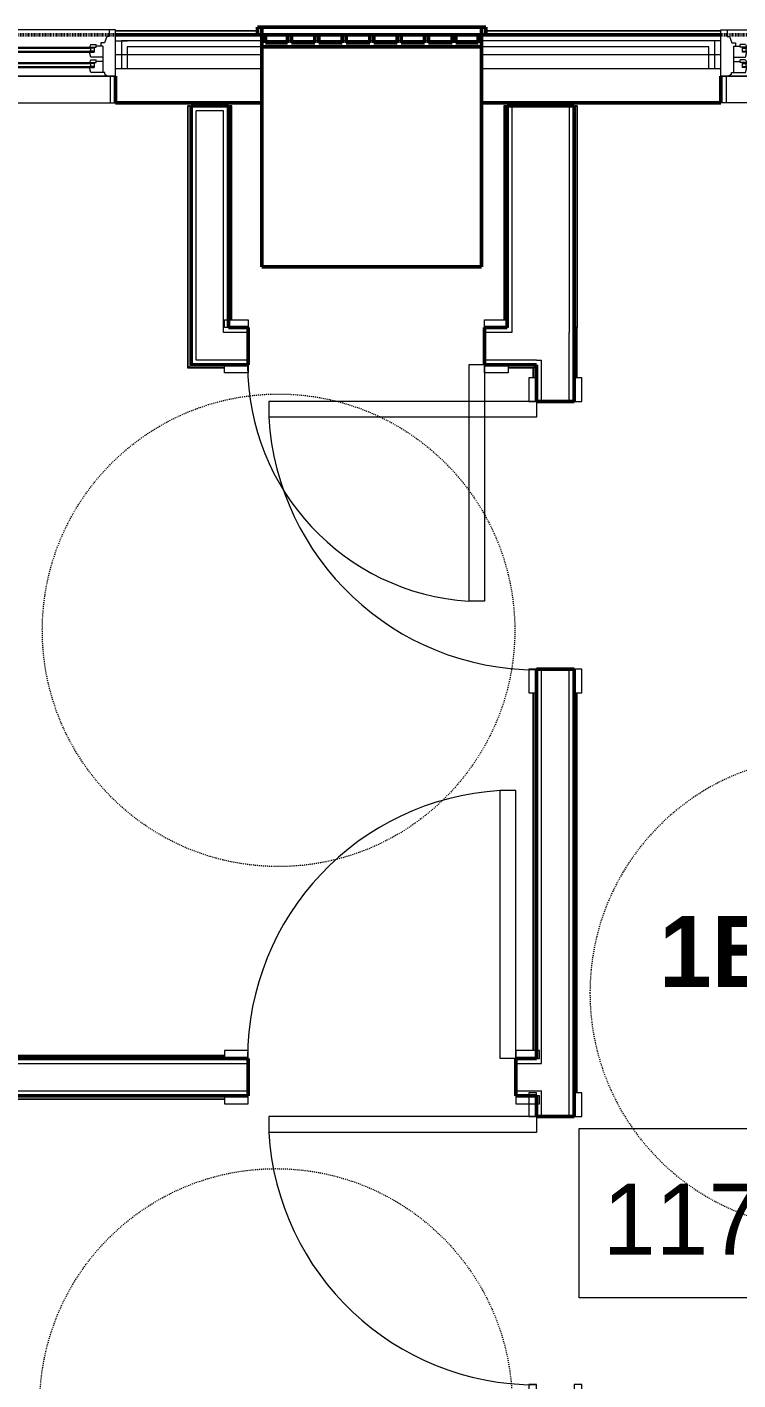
# Model space of a CAD drawing. Header units: inches. Extents: x -4235 to -464, y 9706 to 12425.
# Drawn here: x -3378.6 to -3288.4, y 11918.9 to 12090.7 of the extents above; entities that cross this region are included whole.
import ezdxf

# ---------------------------------------------------------------- set-up
doc = ezdxf.new("R2010")
doc.units = ezdxf.units.IN
doc.header["$MEASUREMENT"] = 0
doc.linetypes.add('Dash', pattern=[0.25, 0.125, -0.125])
doc.linetypes.add('Dash 1_16_', pattern=[0.125, 0.0625, -0.0625])
for name, color, linetype, lineweight in [('0-1', 7, 'Continuous', 5), ('0-2', 254, 'Continuous', 9), ('A-AREA-IDEN', 2, 'Continuous', 9), ('A-DOOR-1', 7, 'Continuous', 9), ('A-DOOR-2', 90, 'Continuous', 20), ('A-DOOR-FRAM-1', 90, 'Continuous', 20), ('A-GENM', 5, 'Continuous', 9), ('A-GENM-5', 5, 'Continuous', 50), ('A-GENM-HDLN-1', 7, 'Dash', 9), ('A-GENM-HDLN-2', 254, 'Dash', 9), ('A-GENM-HDLN-3', 10, 'Dash', 9), ('A-GLAZ-1', 151, 'Continuous', 9), ('A-GLAZ-2', 151, 'Continuous', 20), ('A-WALL-1', 250, 'Continuous', 50), ('A-WALL-2', 50, 'Continuous', 13), ('A-WALL-3', 10, 'Continuous', 9), ('A-WALL-4', 254, 'Continuous', 9), ('A-WALL-5', 7, 'Continuous', 9), ('A-WALL-6', 113, 'Continuous', 9), ('A-WALL-7', 113, 'Continuous', 50), ('C-PROP-LINE-1', 91, 'Dash 1_16_', 50), ('C-TOPO-3', 254, 'Continuous', 9), ('I-WALL-1', 250, 'Continuous', 50), ('I-WALL-2', 10, 'Continuous', 9), ('I-WALL-3', 254, 'Continuous', 9), ('I-WALL-4', 7, 'Continuous', 9), ('S-FNDN-3', 32, 'Continuous', 9)]:
    doc.layers.add(name, color=color, linetype=linetype, lineweight=lineweight)
doc.styles.add('Century Gothic', font='ufonts.com_century-gothic.ttf', dxfattribs={"height": 9})
doc.styles.add('Century Gothic_B', font='GOTHICB.TTF', dxfattribs={"height": 9})

# ---------------------------------------------------------------- blocks, each defined once
blk = doc.blocks.new('Basic Wall _ INT - W4BØF - _5_8 GYP - 2X4 WOOD_BATT_ - 5_8 GYP_ - ___-2682787-BACKGROUND - 1ST FLOOR')
at = {"layer": 'A-WALL-3'}
for p, q in [((-3313.92, 12047.79), (-3313.95, 12047.77)), ((-3314.27, 12047.44), (-3314.34, 12047.38)), ((-3314.13, 12047.58), (-3314.27, 12047.44)), ((-3314.06, 12047.65), (-3314.13, 12047.59)), ((-3313.92, 12009.16), (-3313.92, 12006.16))]:
    blk.add_line(p, q, dxfattribs=at)
at = {"layer": 'A-WALL-4'}
for p, q in [((-3313.92, 12047.79), (-3313.92, 12046.16)), ((-3314.27, 12046.16), (-3314.27, 12047.44)), ((-3314.27, 11960.74), (-3314.27, 12006.16)), ((-3313.92, 12006.16), (-3313.92, 11960.74))]:
    blk.add_line(p, q, dxfattribs=at)
at = {"layer": 'A-WALL-5'}
for p, q in [((-3314.34, 12046.16), (-3314.34, 12047.38)), ((-3314.05, 12047.66), (-3314.05, 12046.16)), ((-3314.34, 11960.74), (-3314.34, 12006.16)), ((-3314.05, 12006.16), (-3314.05, 11960.74))]:
    blk.add_line(p, q, dxfattribs=at)
at = {"layer": 'A-WALL-5', "flags": 128}
for points in [[(-3314.05, 12047.66), (-3314.05, 12047.67), (-3314.04, 12047.68), (-3314.02, 12047.69), (-3314.01, 12047.71), (-3313.99, 12047.73), (-3313.97, 12047.75)], [(-3314.34, 12047.38), (-3314.22, 12047.5), (-3314.13, 12047.59), (-3314.07, 12047.64), (-3314.05, 12047.66)]]:
    blk.add_lwpolyline(points, dxfattribs=at)
blk = doc.blocks.new('Basic Wall _ INT - W4BØF - _5_8 GYP - 2X4 WOOD_BATT_ - 5_8 GYP_ - ___-2682788-BACKGROUND - 1ST FLOOR')
at = {"layer": 'A-WALL-3'}
for p, q in [((-3309.15, 12052.54), (-3309.17, 12052.54)), ((-3308.97, 12052.54), (-3309.03, 12052.54)), ((-3308.82, 12052.54), (-3308.97, 12052.54)), ((-3308.76, 12052.54), (-3308.82, 12052.54)), ((-3309.17, 12046.16), (-3309.17, 12043.16)), ((-3309.17, 12009.16), (-3309.17, 12006.16))]:
    blk.add_line(p, q, dxfattribs=at)
at = {"layer": 'A-WALL-4'}
for p, q in [((-3309.17, 12052.54), (-3309.17, 12046.16)), ((-3308.82, 12046.16), (-3308.82, 12052.54)), ((-3309.17, 12006.16), (-3309.17, 11959.74)), ((-3308.82, 11959.74), (-3308.82, 12006.16))]:
    blk.add_line(p, q, dxfattribs=at)
at = {"layer": 'A-WALL-5'}
for p, q in [((-3309.17, 12052.54), (-3309.13, 12052.54)), ((-3309.13, 12052.54), (-3309.05, 12052.54)), ((-3309.05, 12046.16), (-3309.05, 12052.54)), ((-3309.05, 12052.54), (-3308.76, 12052.54)), ((-3308.76, 12046.16), (-3308.76, 12052.54)), ((-3309.05, 11959.74), (-3309.05, 12006.16)), ((-3308.76, 11959.74), (-3308.76, 12006.16))]:
    blk.add_line(p, q, dxfattribs=at)
blk = doc.blocks.new('Basic Wall _ INT - W4BØF - _5_8 GYP - 2X4 WOOD_BATT_ - 5_8 GYP_ - ___-2682792-BACKGROUND - 1ST FLOOR')
at = {"layer": 'A-WALL-3'}
for p, q in [((-3309.17, 11955.36), (-3309.17, 11952.36)), ((-3309.17, 11918.36), (-3309.17, 11915.36)), ((-3309.17, 11864.36), (-3309.17, 11863.74)), ((-3308.82, 11863.74), (-3308.82, 11864.36)), ((-3309.17, 11863.74), (-3309.15, 11863.74)), ((-3309.03, 11863.74), (-3308.97, 11863.74)), ((-3308.76, 11863.74), (-3309.03, 11863.74)), ((-3308.97, 11863.74), (-3308.82, 11863.74)), ((-3308.82, 11863.74), (-3308.76, 11863.74))]:
    blk.add_line(p, q, dxfattribs=at)
at = {"layer": 'A-WALL-4'}
for p, q in [((-3309.17, 11959.74), (-3309.17, 11955.36)), ((-3308.82, 11955.36), (-3308.82, 11959.74)), ((-3309.17, 11915.36), (-3309.17, 11864.36)), ((-3308.82, 11864.36), (-3308.82, 11915.36)), ((-3309.05, 11863.74), (-3309.05, 11864.36)), ((-3308.76, 11863.74), (-3308.76, 11864.36)), ((-3309.13, 11863.74), (-3309.17, 11863.74)), ((-3309.05, 11863.74), (-3309.13, 11863.74)), ((-3309.03, 11863.74), (-3309.05, 11863.74))]:
    blk.add_line(p, q, dxfattribs=at)
at = {"layer": 'A-WALL-5'}
for p, q in [((-3309.05, 11955.36), (-3309.05, 11959.74)), ((-3308.76, 11955.36), (-3308.76, 11959.74)), ((-3309.05, 11864.36), (-3309.05, 11915.36)), ((-3308.76, 11864.36), (-3308.76, 11915.36))]:
    blk.add_line(p, q, dxfattribs=at)
blk = doc.blocks.new('SWING - SINGLE - FLUSH - 2-10 x 6-8 - PRIVACY-3199407-BACKGROUND - 1ST FLOOR')
at = {"layer": 'A-DOOR-1'}
blk.add_arc((17, 2.37), 34.07, 93.3657, 180, dxfattribs=at)
at = {"layer": 'A-DOOR-2'}
for p, q in [((15, 2.37), (15, 36.38)), ((17, 36.38), (15, 36.38)), ((17, 2.37), (17, 36.38)), ((17, 2.37), (15, 2.37))]:
    blk.add_line(p, q, dxfattribs=at)
at = {"layer": 'A-DOOR-FRAM-1'}
for p, q in [((-17, 3.37), (-20, 3.37)), ((-20, 3.37), (-20, 2.37)), ((-20, 2.37), (-17, 2.37)), ((-17, 2.37), (-17, 3.37)), ((20, 3.37), (17, 3.37)), ((17, 3.37), (17, 2.37)), ((17, 2.37), (20, 2.37)), ((20, 2.37), (20, 3.37)), ((-17, -2.38), (-20, -2.38)), ((-20, -2.38), (-20, -3.38)), ((-20, -3.38), (-17, -3.38)), ((-17, -3.38), (-17, -2.38)), ((20, -2.38), (17, -2.38)), ((17, -2.38), (17, -3.38)), ((17, -3.38), (20, -3.38)), ((20, -3.38), (20, -2.38))]:
    blk.add_line(p, q, dxfattribs=at)
blk = doc.blocks.new('Basic Wall _ INT - W4BØF - _5_8 GYP - 2X4 WOOD_BATT_ - 5_8 GYP_ - ___-2682794-BACKGROUND - 1ST FLOOR')
at = {"layer": 'A-WALL-3'}
for p, q in [((-3459.9, 11954.99), (-3459.9, 11954.96)), ((-3459.9, 11954.94), (-3459.9, 11954.99)), ((-3459.27, 11954.99), (-3459.9, 11954.99)), ((-3459.9, 11954.92), (-3459.9, 11954.94)), ((-3380.65, 11954.99), (-3385.4, 11954.99)), ((-3350.55, 11954.99), (-3353.55, 11954.99)), ((-3459.9, 11954.9), (-3459.9, 11954.92)), ((-3459.9, 11954.86), (-3459.9, 11954.9)), ((-3459.9, 11954.78), (-3459.9, 11954.86)), ((-3459.9, 11954.85), (-3459.9, 11954.78)), ((-3459.9, 11954.78), (-3459.9, 11954.63)), ((-3459.9, 11954.69), (-3459.9, 11954.78)), ((-3459.9, 11954.57), (-3459.9, 11954.69)), ((-3459.9, 11954.63), (-3459.9, 11954.57)), ((-3459.9, 11954.63), (-3459.27, 11954.63)), ((-3385.81, 11954.63), (-3385.69, 11954.63)), ((-3385.69, 11954.63), (-3385.6, 11954.63)), ((-3385.6, 11954.63), (-3385.54, 11954.63)), ((-3385.4, 11954.63), (-3384.78, 11954.63)), ((-3384.77, 11954.63), (-3381.31, 11954.63)), ((-3381.27, 11954.63), (-3380.66, 11954.63)), ((-3380.5, 11954.63), (-3380.45, 11954.63)), ((-3380.45, 11954.63), (-3380.36, 11954.63)), ((-3380.35, 11954.63), (-3380.24, 11954.63))]:
    blk.add_line(p, q, dxfattribs=at)
at = {"layer": 'A-WALL-4'}
for p, q in [((-3385.4, 11954.99), (-3459.27, 11954.99)), ((-3353.55, 11954.99), (-3380.65, 11954.99)), ((-3459.9, 11954.86), (-3459.27, 11954.86)), ((-3459.9, 11954.57), (-3459.27, 11954.57)), ((-3459.27, 11954.63), (-3385.81, 11954.63)), ((-3385.81, 11954.57), (-3385.69, 11954.57)), ((-3385.69, 11954.57), (-3385.6, 11954.57)), ((-3385.6, 11954.57), (-3385.54, 11954.57)), ((-3385.4, 11954.86), (-3384.78, 11954.86)), ((-3385.4, 11954.57), (-3384.78, 11954.57)), ((-3384.77, 11954.86), (-3381.29, 11954.86)), ((-3384.77, 11954.57), (-3380.66, 11954.57)), ((-3381.27, 11954.86), (-3380.65, 11954.86)), ((-3380.5, 11954.57), (-3380.45, 11954.57)), ((-3380.45, 11954.57), (-3380.36, 11954.57)), ((-3380.35, 11954.57), (-3380.24, 11954.57)), ((-3380.24, 11954.63), (-3353.55, 11954.63))]:
    blk.add_line(p, q, dxfattribs=at)
at = {"layer": 'A-WALL-5'}
for p, q in [((-3459.27, 11954.86), (-3385.4, 11954.86)), ((-3459.27, 11954.57), (-3385.81, 11954.57)), ((-3380.65, 11954.86), (-3353.55, 11954.86)), ((-3380.24, 11954.57), (-3353.55, 11954.57))]:
    blk.add_line(p, q, dxfattribs=at)
blk = doc.blocks.new('Basic Wall _ INT - W4BØF - _5_8 GYP - 2X4 WOOD_BATT_ - 5_8 GYP_ - ___-2682793-BACKGROUND - 1ST FLOOR')
at = {"layer": 'A-WALL-3'}
for p, q in [((-3459.9, 11960.03), (-3459.9, 11960.15)), ((-3459.9, 11960.15), (-3459.9, 11960.09)), ((-3459.9, 11960.09), (-3459.9, 11959.94)), ((-3459.9, 11960.09), (-3459.27, 11960.09)), ((-3459.9, 11959.94), (-3459.9, 11960.03)), ((-3459.9, 11959.88), (-3459.9, 11959.94)), ((-3459.9, 11959.94), (-3459.9, 11959.88)), ((-3459.9, 11959.86), (-3459.9, 11959.88)), ((-3459.9, 11959.85), (-3459.9, 11959.86)), ((-3459.9, 11959.84), (-3459.9, 11959.85)), ((-3459.9, 11959.8), (-3459.9, 11959.84)), ((-3459.9, 11959.83), (-3459.9, 11959.81)), ((-3459.9, 11959.78), (-3459.9, 11959.8)), ((-3459.9, 11959.74), (-3459.9, 11959.78)), ((-3459.9, 11959.76), (-3459.9, 11959.74)), ((-3459.27, 11959.74), (-3459.9, 11959.74)), ((-3350.55, 11959.74), (-3353.55, 11959.74))]:
    blk.add_line(p, q, dxfattribs=at)
at = {"layer": 'A-WALL-4'}
for p, q in [((-3459.9, 11960.15), (-3459.27, 11960.15)), ((-3459.27, 11960.09), (-3353.55, 11960.09)), ((-3459.27, 11959.86), (-3459.9, 11959.86)), ((-3353.55, 11959.74), (-3459.27, 11959.74))]:
    blk.add_line(p, q, dxfattribs=at)
at = {"layer": 'A-WALL-5'}
for p, q in [((-3459.27, 11960.15), (-3353.55, 11960.15)), ((-3353.55, 11959.86), (-3459.27, 11959.86))]:
    blk.add_line(p, q, dxfattribs=at)
blk = doc.blocks.new('Basic Wall _ INT - W4BØF - _5_8 GYP - 2X4 WOOD_BATT_ - 5_8 GYP_ - ___-2682799-BACKGROUND - 1ST FLOOR')
at = {"layer": 'A-WALL-4'}
for p, q in [((-3353.02, 12080.69), (-3353.05, 12080.69)), ((-3353.05, 12080.69), (-3353.05, 12053.54)), ((-3352.85, 12080.69), (-3352.91, 12080.69)), ((-3352.7, 12080.69), (-3352.84, 12080.69)), ((-3352.64, 12080.69), (-3352.7, 12080.69)), ((-3352.7, 12053.54), (-3352.7, 12080.69))]:
    blk.add_line(p, q, dxfattribs=at)
at = {"layer": 'A-WALL-5'}
for p, q in [((-3353.05, 12080.69), (-3353.01, 12080.69)), ((-3353.01, 12080.69), (-3352.92, 12080.69)), ((-3352.92, 12053.54), (-3352.92, 12080.69)), ((-3352.92, 12080.69), (-3352.64, 12080.69)), ((-3352.64, 12053.54), (-3352.64, 12080.69))]:
    blk.add_line(p, q, dxfattribs=at)
blk = doc.blocks.new('Basic Wall _ INT - W4BØF - _5_8 GYP - 2X4 WOOD_BATT_ - 5_8 GYP_ - ___-2682800-BACKGROUND - 1ST FLOOR')
at = {"layer": 'A-WALL-3'}
for p, q in [((-3357.82, 12047.77), (-3357.8, 12047.79)), ((-3358.21, 12047.38), (-3358.15, 12047.44)), ((-3358.15, 12047.44), (-3358, 12047.58)), ((-3358, 12047.59), (-3357.94, 12047.65))]:
    blk.add_line(p, q, dxfattribs=at)
at = {"layer": 'A-WALL-4'}
for p, q in [((-3358.15, 12080.69), (-3358.21, 12080.69)), ((-3358, 12080.69), (-3358.15, 12080.69)), ((-3358.15, 12047.44), (-3358.15, 12080.69)), ((-3357.94, 12080.69), (-3358, 12080.69)), ((-3357.8, 12080.69), (-3357.82, 12080.69)), ((-3357.8, 12080.69), (-3357.8, 12047.79))]:
    blk.add_line(p, q, dxfattribs=at)
at = {"layer": 'A-WALL-5'}
for p, q in [((-3358.21, 12080.69), (-3357.92, 12080.69)), ((-3358.21, 12047.38), (-3358.21, 12080.69)), ((-3357.92, 12080.69), (-3357.92, 12047.66)), ((-3357.92, 12080.69), (-3357.84, 12080.69)), ((-3357.84, 12080.69), (-3357.8, 12080.69))]:
    blk.add_line(p, q, dxfattribs=at)
at = {"layer": 'A-WALL-5', "flags": 128}
for points in [[(-3357.84, 12047.75), (-3357.86, 12047.73), (-3357.88, 12047.71), (-3357.9, 12047.69), (-3357.91, 12047.68), (-3357.92, 12047.67), (-3357.92, 12047.66)], [(-3357.92, 12047.66), (-3357.94, 12047.64), (-3358, 12047.59), (-3358.09, 12047.5), (-3358.21, 12047.38)]]:
    blk.add_lwpolyline(points, dxfattribs=at)
blk = doc.blocks.new('Basic Wall _ INT - W4BØF - _5_8 GYP - 2X4 WOOD_BATT_ - 5_8 GYP_ - ___-2682802-BACKGROUND - 1ST FLOOR')
at = {"layer": 'A-WALL-3'}
for p, q in [((-3357.8, 12047.79), (-3357.82, 12047.77)), ((-3320.55, 12047.79), (-3317.55, 12047.79)), ((-3313.95, 12047.77), (-3313.92, 12047.79)), ((-3358.15, 12047.44), (-3358.21, 12047.38)), ((-3358, 12047.58), (-3358.15, 12047.44)), ((-3357.94, 12047.65), (-3358, 12047.59)), ((-3314.34, 12047.38), (-3314.27, 12047.44)), ((-3314.27, 12047.44), (-3314.13, 12047.58)), ((-3314.13, 12047.59), (-3314.06, 12047.65))]:
    blk.add_line(p, q, dxfattribs=at)
at = {"layer": 'A-WALL-4'}
for p, q in [((-3357.8, 12047.79), (-3353.55, 12047.79)), ((-3317.55, 12047.79), (-3313.92, 12047.79)), ((-3353.55, 12047.44), (-3358.15, 12047.44)), ((-3314.27, 12047.44), (-3317.55, 12047.44))]:
    blk.add_line(p, q, dxfattribs=at)
at = {"layer": 'A-WALL-5'}
for p, q in [((-3353.55, 12047.38), (-3358.21, 12047.38)), ((-3357.92, 12047.66), (-3353.55, 12047.66)), ((-3317.55, 12047.66), (-3314.05, 12047.66)), ((-3314.34, 12047.38), (-3317.55, 12047.38))]:
    blk.add_line(p, q, dxfattribs=at)
at = {"layer": 'A-WALL-5', "flags": 128}
for points in [[(-3357.92, 12047.66), (-3357.92, 12047.67), (-3357.91, 12047.68), (-3357.9, 12047.69), (-3357.88, 12047.71), (-3357.86, 12047.73), (-3357.84, 12047.75)], [(-3313.97, 12047.75), (-3313.99, 12047.73), (-3314.01, 12047.71), (-3314.02, 12047.69), (-3314.04, 12047.68), (-3314.05, 12047.67), (-3314.05, 12047.66)], [(-3358.21, 12047.38), (-3358.09, 12047.5), (-3358, 12047.59), (-3357.94, 12047.64), (-3357.92, 12047.66)], [(-3314.05, 12047.66), (-3314.07, 12047.64), (-3314.13, 12047.59), (-3314.22, 12047.5), (-3314.34, 12047.38)]]:
    blk.add_lwpolyline(points, dxfattribs=at)
blk = doc.blocks.new('SWING - SINGLE - FLUSH - 30_ x 80_ - MAGIC PAK DOOR - ACOUSTICAL SEAL-3199411-BACKGROUND - 1ST FLOOR')
at = {"layer": 'A-DOOR-1'}
blk.add_arc((15, -2.375), 30.067, 180, 266.18593, dxfattribs=at)
at = {"layer": 'A-DOOR-2'}
for p, q in [((13, -2.375), (13, -32.375)), ((15, -2.375), (13, -2.375)), ((15, -2.375), (15, -32.375)), ((15, -32.375), (13, -32.375))]:
    blk.add_line(p, q, dxfattribs=at)
at = {"layer": 'A-DOOR-FRAM-1'}
for p, q in [((-18, 2.375), (-18, 3.375)), ((-18, 3.375), (-15, 3.375)), ((-15, 2.375), (-18, 2.375)), ((-15, 3.375), (-15, 2.375)), ((15, 2.375), (15, 3.375)), ((15, 3.375), (18, 3.375)), ((18, 2.375), (15, 2.375)), ((18, 3.375), (18, 2.375)), ((-18, -2.375), (-15, -2.375)), ((-18, -3.375), (-18, -2.375)), ((-15, -3.375), (-18, -3.375)), ((-15, -2.375), (-15, -3.375)), ((15, -2.375), (18, -2.375)), ((15, -3.375), (15, -2.375)), ((18, -3.375), (15, -3.375)), ((18, -2.375), (18, -3.375))]:
    blk.add_line(p, q, dxfattribs=at)
blk = doc.blocks.new('ADA Clearances - 5ft Circle-2253126-BACKGROUND - 1ST FLOOR')
at = {"layer": 'A-GENM-HDLN-1'}
blk.add_circle((0, 0), 30, dxfattribs=at)
blk = doc.blocks.new('ADA Clearances - 5ft Circle-V19-BACKGROUND - 1ST FLOOR')
at = {"layer": 'A-GENM-HDLN-1'}
for start, end in [(360, 159.5836), (183.2062, 360)]:
    blk.add_arc((0, 0), 30, start, end, dxfattribs=at)
at = {"layer": 'A-GENM-HDLN-2'}
for start, end in [(159.5836, 162.8571), (162.8571, 171.4286), (171.4286, 174.2598), (181.2892, 181.9114), (182.1693, 183.2062)]:
    blk.add_arc((0, 0), 30, start, end, dxfattribs=at)
at = {"layer": 'A-GENM-HDLN-3'}
blk.add_arc((0, 0), 30, 174.2598, 181.2892, dxfattribs=at)
blk = doc.blocks.new('Basic Wall _ INT - W8BØF - _5_8 GYP - 2X8 WOOD_BATT_ - 5_8 GYP_ - ___-2703734-BACKGROUND - 1ST FLOOR')
at = {"layer": 'I-WALL-3'}
for p, q in [((-3318.02, 12080.69), (-3318.09, 12080.69)), ((-3317.88, 12080.69), (-3318.02, 12080.69)), ((-3318.02, 12080.69), (-3318.02, 12053.54)), ((-3317.81, 12080.69), (-3317.88, 12080.69)), ((-3317.67, 12080.69), (-3317.7, 12080.69)), ((-3317.67, 12053.54), (-3317.67, 12080.69))]:
    blk.add_line(p, q, dxfattribs=at)
at = {"layer": 'I-WALL-4'}
for p, q in [((-3318.09, 12080.69), (-3317.8, 12080.69)), ((-3318.09, 12080.69), (-3318.09, 12053.54)), ((-3317.8, 12080.69), (-3317.8, 12053.54)), ((-3317.8, 12080.69), (-3317.72, 12080.69)), ((-3317.72, 12080.69), (-3317.67, 12080.69))]:
    blk.add_line(p, q, dxfattribs=at)
blk = doc.blocks.new('Basic Wall _ INT - W8BØF - _5_8 GYP - 2X8 WOOD_BATT_ - 5_8 GYP_ - ___-2698548-BACKGROUND - 1ST FLOOR')
at = {"layer": 'I-WALL-2'}
for p, q in [((-3309.17, 12052.54), (-3309.15, 12052.54)), ((-3309.03, 12052.54), (-3308.97, 12052.54)), ((-3308.97, 12052.54), (-3308.82, 12052.54)), ((-3308.82, 12052.54), (-3308.76, 12052.54))]:
    blk.add_line(p, q, dxfattribs=at)
at = {"layer": 'I-WALL-3'}
for p, q in [((-3309.15, 12080.69), (-3309.17, 12080.69)), ((-3309.17, 12052.54), (-3309.17, 12080.69)), ((-3308.97, 12080.69), (-3309.03, 12080.69)), ((-3308.82, 12080.69), (-3308.97, 12080.69)), ((-3308.76, 12080.69), (-3308.82, 12080.69)), ((-3308.82, 12080.69), (-3308.82, 12052.54))]:
    blk.add_line(p, q, dxfattribs=at)
at = {"layer": 'I-WALL-4'}
for p, q in [((-3309.17, 12080.69), (-3309.13, 12080.69)), ((-3309.13, 12080.69), (-3309.05, 12080.69)), ((-3309.05, 12052.54), (-3309.05, 12080.69)), ((-3309.05, 12080.69), (-3308.76, 12080.69)), ((-3308.76, 12080.69), (-3308.76, 12052.54)), ((-3309.13, 12052.54), (-3309.17, 12052.54)), ((-3309.05, 12052.54), (-3309.13, 12052.54)), ((-3308.76, 12052.54), (-3309.05, 12052.54))]:
    blk.add_line(p, q, dxfattribs=at)
blk = doc.blocks.new('CTR - 1st Phase - Unit Layouts_rvt-1-BACKGROUND - 1ST FLOOR')
at = {"layer": 'A-WALL-1'}
for p, q in [((-3357.8, 12080.69), (-3357.8, 12047.79)), ((-3357.17, 12080.69), (-3357.8, 12080.69)), ((-3353.67, 12080.69), (-3357.17, 12080.69)), ((-3353.05, 12080.69), (-3353.67, 12080.69)), ((-3353.05, 12052.54), (-3353.05, 12080.69)), ((-3350.55, 12052.54), (-3353.05, 12052.54)), ((-3350.55, 12047.79), (-3350.55, 12052.54)), ((-3317.67, 12052.54), (-3320.55, 12052.54)), ((-3320.55, 12052.54), (-3320.55, 12047.79)), ((-3309.17, 12043.16), (-3309.17, 12052.54)), ((-3357.8, 12047.79), (-3357.17, 12047.79)), ((-3357.17, 12047.79), (-3353.05, 12047.79)), ((-3353.05, 12047.79), (-3350.55, 12047.79)), ((-3320.55, 12047.79), (-3313.92, 12047.79)), ((-3313.92, 12047.79), (-3313.92, 12043.16)), ((-3313.92, 12043.16), (-3309.17, 12043.16)), ((-3313.92, 12009.16), (-3313.92, 11959.74)), ((-3309.17, 12009.16), (-3313.92, 12009.16)), ((-3309.17, 11959.74), (-3309.17, 12009.16)), ((-3350.55, 11959.74), (-3459.9, 11959.74)), ((-3350.55, 11954.99), (-3350.55, 11959.74)), ((-3313.92, 11959.74), (-3316.55, 11959.74)), ((-3316.55, 11959.74), (-3316.55, 11954.99)), ((-3309.17, 11952.36), (-3309.17, 11959.74)), ((-3380.65, 11954.99), (-3350.55, 11954.99)), ((-3316.55, 11954.99), (-3313.92, 11954.99)), ((-3313.92, 11954.99), (-3313.92, 11952.36)), ((-3313.92, 11952.36), (-3309.17, 11952.36))]:
    blk.add_line(p, q, dxfattribs=at)
at = {"layer": 'A-WALL-2'}
for p, q in [((-3317.05, 12080.69), (-3317.05, 12052.54)), ((-3309.8, 12080.69), (-3309.8, 12052.54)), ((-3357.17, 12048.41), (-3357.17, 12080.06)), ((-3353.67, 12080.06), (-3357.17, 12080.06)), ((-3353.67, 12051.91), (-3353.67, 12080.06)), ((-3353.05, 12051.91), (-3353.67, 12051.91)), ((-3350.55, 12051.91), (-3353.05, 12051.91)), ((-3317.05, 12051.91), (-3320.55, 12051.91)), ((-3317.05, 12052.54), (-3317.05, 12051.91)), ((-3309.8, 12052.54), (-3309.8, 12051.91)), ((-3309.8, 12043.16), (-3309.8, 12051.91)), ((-3353.67, 12048.41), (-3357.17, 12048.41)), ((-3353.05, 12048.41), (-3353.67, 12048.41)), ((-3350.55, 12048.41), (-3353.05, 12048.41)), ((-3313.92, 12048.41), (-3320.55, 12048.41)), ((-3313.92, 12048.41), (-3313.3, 12048.41)), ((-3313.3, 12043.16), (-3313.3, 12048.41)), ((-3313.3, 11959.74), (-3313.3, 12009.16)), ((-3309.8, 11959.74), (-3309.8, 12009.16)), ((-3459.27, 11959.11), (-3350.55, 11959.11)), ((-3316.55, 11959.11), (-3313.92, 11959.11)), ((-3313.92, 11959.11), (-3313.3, 11959.11)), ((-3313.3, 11959.11), (-3313.3, 11959.74)), ((-3309.8, 11959.11), (-3309.8, 11959.74)), ((-3309.8, 11952.36), (-3309.8, 11959.11)), ((-3381.27, 11955.61), (-3350.55, 11955.61)), ((-3316.55, 11955.61), (-3313.92, 11955.61)), ((-3313.92, 11955.61), (-3313.3, 11955.61)), ((-3313.3, 11952.36), (-3313.3, 11955.61))]:
    blk.add_line(p, q, dxfattribs=at)
at = {"layer": 'A-WALL-3'}
for p, q in [((-3357.8, 12080.69), (-3357.8, 12047.79)), ((-3353.05, 12053.54), (-3353.05, 12080.69)), ((-3309.17, 12046.16), (-3309.17, 12052.54)), ((-3353.55, 12047.79), (-3357.8, 12047.79)), ((-3320.55, 12047.79), (-3317.55, 12047.79)), ((-3317.55, 12047.79), (-3313.92, 12047.79)), ((-3313.92, 12047.79), (-3313.92, 12046.16)), ((-3309.17, 12043.16), (-3309.17, 12046.16)), ((-3313.92, 12009.16), (-3313.92, 12006.16)), ((-3309.17, 12006.16), (-3309.17, 12009.16)), ((-3313.92, 12006.16), (-3313.92, 11960.74)), ((-3309.17, 11959.74), (-3309.17, 12006.16)), ((-3353.55, 11959.74), (-3459.27, 11959.74)), ((-3350.55, 11959.74), (-3353.55, 11959.74)), ((-3309.17, 11955.36), (-3309.17, 11959.74)), ((-3380.24, 11954.99), (-3353.55, 11954.99)), ((-3353.55, 11954.99), (-3350.55, 11954.99)), ((-3309.17, 11952.36), (-3309.17, 11955.36))]:
    blk.add_line(p, q, dxfattribs=at)
at = {"layer": 'A-WALL-4'}
for p, q in [((-3357.8, 12080.69), (-3353.05, 12080.69)), ((-3350.55, 12052.54), (-3350.55, 12047.79)), ((-3320.55, 12047.79), (-3320.55, 12052.54)), ((-3309.17, 12043.16), (-3313.92, 12043.16)), ((-3313.92, 12009.16), (-3309.17, 12009.16)), ((-3350.55, 11959.74), (-3350.55, 11954.99)), ((-3316.55, 11954.99), (-3316.55, 11959.74)), ((-3309.17, 11952.36), (-3313.92, 11952.36))]:
    blk.add_line(p, q, dxfattribs=at)
at = {"layer": 'I-WALL-1'}
for p, q in [((-3309.17, 12080.69), (-3317.67, 12080.69)), ((-3317.67, 12080.69), (-3317.67, 12052.54)), ((-3309.17, 12052.54), (-3309.17, 12080.69))]:
    blk.add_line(p, q, dxfattribs=at)
at = {"layer": 'I-WALL-2'}
for p, q in [((-3317.67, 12080.69), (-3317.67, 12053.54)), ((-3309.17, 12052.54), (-3309.17, 12080.69))]:
    blk.add_line(p, q, dxfattribs=at)
at = {"layer": 'I-WALL-3'}
blk.add_line((-3317.67, 12080.69), (-3309.17, 12080.69), dxfattribs=at)
at = {"layer": '0-2'}
for name, p in [('Basic Wall _ INT - W4BØF - _5_8 GYP - 2X4 WOOD_BATT_ - 5_8 GYP_ - ___-2682800-BACKGROUND - 1ST FLOOR', (0, 0)), ('Basic Wall _ INT - W4BØF - _5_8 GYP - 2X4 WOOD_BATT_ - 5_8 GYP_ - ___-2682799-BACKGROUND - 1ST FLOOR', (0, 0)), ('Basic Wall _ INT - W8BØF - _5_8 GYP - 2X8 WOOD_BATT_ - 5_8 GYP_ - ___-2703734-BACKGROUND - 1ST FLOOR', (0, 0)), ('Basic Wall _ INT - W8BØF - _5_8 GYP - 2X8 WOOD_BATT_ - 5_8 GYP_ - ___-2698548-BACKGROUND - 1ST FLOOR', (0, 0)), ('SWING - SINGLE - FLUSH - 30_ x 80_ - MAGIC PAK DOOR - ACOUSTICAL SEAL-3199411-BACKGROUND - 1ST FLOOR', (-3335.55, 12050.16)), ('Basic Wall _ INT - W4BØF - _5_8 GYP - 2X4 WOOD_BATT_ - 5_8 GYP_ - ___-2682788-BACKGROUND - 1ST FLOOR', (0, 0)), ('Basic Wall _ INT - W4BØF - _5_8 GYP - 2X4 WOOD_BATT_ - 5_8 GYP_ - ___-2682802-BACKGROUND - 1ST FLOOR', (0, 0)), ('Basic Wall _ INT - W4BØF - _5_8 GYP - 2X4 WOOD_BATT_ - 5_8 GYP_ - ___-2682787-BACKGROUND - 1ST FLOOR', (0, 0)), ('SWING - SINGLE - FLUSH - 2-10 x 6-8 - PRIVACY-3199407-BACKGROUND - 1ST FLOOR', (-3333.55, 11957.36)), ('Basic Wall _ INT - W4BØF - _5_8 GYP - 2X4 WOOD_BATT_ - 5_8 GYP_ - ___-2682793-BACKGROUND - 1ST FLOOR', (0, 0)), ('Basic Wall _ INT - W4BØF - _5_8 GYP - 2X4 WOOD_BATT_ - 5_8 GYP_ - ___-2682792-BACKGROUND - 1ST FLOOR', (0, 0)), ('Basic Wall _ INT - W4BØF - _5_8 GYP - 2X4 WOOD_BATT_ - 5_8 GYP_ - ___-2682794-BACKGROUND - 1ST FLOOR', (0, 0))]:
    blk.add_blockref(name, p, dxfattribs=at)
for name, p, rotation in [('SWING - SINGLE - FLUSH - 2-10 x 6-8 - PRIVACY-3199407-BACKGROUND - 1ST FLOOR', (-3311.55, 12026.16), 90.00000000000159), ('ADA Clearances - 5ft Circle-2253126-BACKGROUND - 1ST FLOOR', (-3346.69, 12014.1), 180), ('ADA Clearances - 5ft Circle-V19-BACKGROUND - 1ST FLOOR', (-3277.15, 11968.07), 180), ('SWING - SINGLE - FLUSH - 2-10 x 6-8 - PRIVACY-3199407-BACKGROUND - 1ST FLOOR', (-3311.55, 11935.36), 90.00000000000081), ('ADA Clearances - 5ft Circle-2253126-BACKGROUND - 1ST FLOOR', (-3347.02, 11915.75), 180)]:
    blk.add_blockref(name, p, dxfattribs=dict(at, rotation=rotation))
blk = doc.blocks.new('CTR  - Topography_rvt-1-BACKGROUND - 1ST FLOOR')
at = {"layer": 'C-TOPO-3'}
for p, q in [((-3352.69, 12090.19), (-3367.4, 12090.19)), ((-3349.36, 12090.19), (-3352.69, 12090.19)), ((-3290.54, 12090.19), (-3320.36, 12090.19))]:
    blk.add_line(p, q, dxfattribs=at)
blk = doc.blocks.new('Window-Double_Hung-Andersen-400_Series-Tilt_Wash - DOUBLE HUNG - COTTAGE - 1ST FLOOR-2889518-BACKGROUND - 1ST FLOOR')
at = {"layer": 'A-GLAZ-1'}
for p, q in [((-16.29, 2.62), (-15.7, 2.62)), ((-16.29, 2.25), (-15.7, 2.25)), ((-15.82, 2.62), (-15.82, 2.25)), ((-15.7, 2.75), (15.7, 2.75)), ((-15.7, 2.62), (15.7, 2.62)), ((-15.7, 2.25), (15.7, 2.25)), ((-15.7, 2.12), (15.7, 2.12)), ((16.29, 2.62), (15.7, 2.62)), ((16.29, 2.25), (15.7, 2.25)), ((15.82, 2.62), (15.82, 2.25)), ((-16.29, 0.69), (-15.7, 0.69)), ((-16.29, 0.31), (-15.7, 0.31)), ((-15.82, 0.69), (-15.82, 0.31)), ((-15.7, 0.81), (15.7, 0.81)), ((-15.7, 0.69), (15.7, 0.69)), ((-15.7, 0.31), (15.7, 0.31)), ((-15.7, 0.19), (15.7, 0.19)), ((16.29, 0.69), (15.7, 0.69)), ((16.29, 0.31), (15.7, 0.31)), ((15.82, 0.69), (15.82, 0.31)), ((18.95, -0.94), (-18.95, -0.94)), ((-18.95, -0.94), (-18.95, -4.31)), ((-18.32, -0.94), (-18.32, -4.31)), ((18.32, -0.94), (18.32, -4.31)), ((18.95, -4.31), (18.95, -0.94)), ((-18.95, -4.31), (18.95, -4.31))]:
    blk.add_line(p, q, dxfattribs=at)
at = {"layer": 'A-GLAZ-2'}
for p, q in [((-19.01, 3.56), (-20.51, 3.56)), ((19.01, 4.94), (-19.01, 4.94)), ((-19.01, 4.94), (-19.01, -0.94)), ((-18.2, 4.94), (-18.2, 4.12)), ((-18.2, 4.12), (-17.92, 4.12)), ((-17.92, 4.12), (-17.61, 3.31)), ((17.92, 4.12), (17.61, 3.31)), ((18.2, 4.12), (17.92, 4.12)), ((18.2, 4.94), (18.2, 4.12)), ((19.01, -0.94), (19.01, 4.94)), ((19.01, 3.56), (20.51, 3.56)), ((-17.61, 3.31), (-17.14, 3.31)), ((-17.42, 2.87), (-16.57, 2.87)), ((-17.42, 2.87), (-17.42, -0.44)), ((-17.14, 3.31), (-17.14, 2.87)), ((-15.86, 3.09), (-16.57, 3.09)), ((-16.57, 2.75), (-16.57, 3.09)), ((-15.7, 2.75), (-16.57, 2.75)), ((-16.29, 2.75), (-16.29, 2.12)), ((-15.7, 2.12), (-16.29, 2.12)), ((-15.86, 3.09), (-15.7, 2.75)), ((-15.86, 1.5), (-15.7, 2.12)), ((15.86, 3.09), (15.7, 2.75)), ((15.7, 2.75), (16.57, 2.75)), ((15.7, 2.12), (16.29, 2.12)), ((15.86, 1.5), (15.7, 2.12)), ((15.86, 3.09), (16.57, 3.09)), ((16.29, 2.75), (16.29, 2.12)), ((16.57, 2.75), (16.57, 3.09)), ((17.42, 2.87), (16.57, 2.87)), ((17.14, 3.31), (17.14, 2.87)), ((17.61, 3.31), (17.14, 3.31)), ((17.42, 2.87), (17.42, -0.44)), ((-17.42, 1.5), (-15.86, 1.5)), ((-17.42, 0.94), (-16.57, 0.94)), ((-15.86, 1.16), (-16.57, 1.16)), ((-16.57, 0.81), (-16.57, 1.16)), ((-15.7, 0.81), (-16.57, 0.81)), ((-16.29, 0.81), (-16.29, 0.19)), ((-15.7, 0.19), (-16.29, 0.19)), ((-15.86, 1.16), (-15.7, 0.81)), ((-15.86, -0.44), (-15.7, 0.19)), ((15.86, 1.16), (15.7, 0.81)), ((15.7, 0.81), (16.57, 0.81)), ((15.7, 0.19), (16.29, 0.19)), ((15.86, -0.44), (15.7, 0.19)), ((17.42, 1.5), (15.86, 1.5)), ((15.86, 1.16), (16.57, 1.16)), ((16.29, 0.81), (16.29, 0.19)), ((16.57, 0.81), (16.57, 1.16)), ((17.42, 0.94), (16.57, 0.94)), ((-19.01, -0.94), (19.01, -0.94)), ((-17.67, -0.66), (-18, -0.94)), ((-17.67, -0.66), (-17.67, -0.44)), ((-17.67, -0.44), (-15.86, -0.44)), ((17.67, -0.44), (15.86, -0.44)), ((17.67, -0.66), (17.67, -0.44)), ((17.67, -0.66), (18, -0.94))]:
    blk.add_line(p, q, dxfattribs=at)
blk = doc.blocks.new('Window-Double_Hung-Andersen-400_Series-Tilt_Wash - DOUBLE HUNG - COTTAGE - 1ST FLOOR-2889437-BACKGROUND - 1ST FLOOR')
at = {"layer": 'A-GLAZ-1'}
for p, q in [((-18.95, 4.31), (18.95, 4.31)), ((-18.95, 0.94), (-18.95, 4.31)), ((-18.32, 0.94), (-18.32, 4.31)), ((18.32, 0.94), (18.32, 4.31)), ((18.95, 4.31), (18.95, 0.94)), ((18.95, 0.94), (-18.95, 0.94)), ((-16.29, -0.31), (-15.7, -0.31)), ((-16.29, -0.69), (-15.7, -0.69)), ((-15.82, -0.69), (-15.82, -0.31)), ((-15.7, -0.19), (15.7, -0.19)), ((-15.7, -0.31), (15.7, -0.31)), ((-15.7, -0.69), (15.7, -0.69)), ((-15.7, -0.81), (15.7, -0.81)), ((16.29, -0.31), (15.7, -0.31)), ((16.29, -0.69), (15.7, -0.69)), ((15.82, -0.69), (15.82, -0.31)), ((-16.29, -2.25), (-15.7, -2.25)), ((-16.29, -2.63), (-15.7, -2.63)), ((-15.82, -2.63), (-15.82, -2.25)), ((-15.7, -2.13), (15.7, -2.13)), ((-15.7, -2.25), (15.7, -2.25)), ((-15.7, -2.63), (15.7, -2.63)), ((-15.7, -2.75), (15.7, -2.75)), ((16.29, -2.25), (15.7, -2.25)), ((16.29, -2.63), (15.7, -2.63)), ((15.82, -2.63), (15.82, -2.25))]:
    blk.add_line(p, q, dxfattribs=at)
at = {"layer": 'A-GLAZ-2'}
for p, q in [((-19.01, 0.94), (19.01, 0.94)), ((-19.01, -4.94), (-19.01, 0.94)), ((-17.67, 0.66), (-18, 0.94)), ((-17.67, 0.66), (-17.67, 0.44)), ((-17.67, 0.44), (-15.86, 0.44)), ((-17.42, -2.87), (-17.42, 0.44)), ((-15.86, 0.44), (-15.7, -0.19)), ((15.86, 0.44), (15.7, -0.19)), ((17.67, 0.44), (15.86, 0.44)), ((17.42, -2.87), (17.42, 0.44)), ((17.67, 0.66), (18, 0.94)), ((17.67, 0.66), (17.67, 0.44)), ((19.01, 0.94), (19.01, -4.94)), ((-17.42, -0.94), (-16.57, -0.94)), ((-17.42, -1.5), (-15.86, -1.5)), ((-16.57, -0.81), (-16.57, -1.16)), ((-15.7, -0.81), (-16.57, -0.81)), ((-15.86, -1.16), (-16.57, -1.16)), ((-16.29, -0.81), (-16.29, -0.19)), ((-15.7, -0.19), (-16.29, -0.19)), ((-15.86, -1.16), (-15.7, -0.81)), ((-15.86, -1.5), (-15.7, -2.13)), ((15.7, -0.19), (16.29, -0.19)), ((15.86, -1.16), (15.7, -0.81)), ((15.7, -0.81), (16.57, -0.81)), ((15.86, -1.5), (15.7, -2.13)), ((15.86, -1.16), (16.57, -1.16)), ((17.42, -1.5), (15.86, -1.5)), ((16.29, -0.81), (16.29, -0.19)), ((16.57, -0.81), (16.57, -1.16)), ((17.42, -0.94), (16.57, -0.94)), ((-17.92, -4.13), (-17.61, -3.31)), ((-17.61, -3.31), (-17.14, -3.31)), ((-17.42, -2.87), (-16.57, -2.87)), ((-17.14, -3.31), (-17.14, -2.87)), ((-16.57, -2.75), (-16.57, -3.09)), ((-15.7, -2.75), (-16.57, -2.75)), ((-15.86, -3.09), (-16.57, -3.09)), ((-16.29, -2.75), (-16.29, -2.13)), ((-15.7, -2.13), (-16.29, -2.13)), ((-15.86, -3.09), (-15.7, -2.75)), ((15.7, -2.13), (16.29, -2.13)), ((15.86, -3.09), (15.7, -2.75)), ((15.7, -2.75), (16.57, -2.75)), ((15.86, -3.09), (16.57, -3.09)), ((16.29, -2.75), (16.29, -2.13)), ((16.57, -2.75), (16.57, -3.09)), ((17.42, -2.87), (16.57, -2.87)), ((17.14, -3.31), (17.14, -2.87)), ((17.61, -3.31), (17.14, -3.31)), ((17.92, -4.13), (17.61, -3.31)), ((-19.01, -3.56), (-20.51, -3.56)), ((19.01, -4.94), (-19.01, -4.94)), ((-18.2, -4.13), (-17.92, -4.13)), ((-18.2, -4.94), (-18.2, -4.13)), ((18.2, -4.13), (17.92, -4.13)), ((18.2, -4.94), (18.2, -4.13)), ((19.01, -3.56), (20.51, -3.56))]:
    blk.add_line(p, q, dxfattribs=at)
blk = doc.blocks.new('V-Series_EWC4_SPVU_RFA_2015 - 1ST FLOOR-2484708-BACKGROUND - 1ST FLOOR')
at = {"layer": 'A-GENM'}
for p, q in [((-3131.33, 12089.69), (-3128.53, 12089.69)), ((-3128.03, 12089.69), (-3125.05, 12089.69)), ((-3124.55, 12089.69), (-3121.57, 12089.69)), ((-3121.07, 12089.69), (-3118.08, 12089.69)), ((-3117.58, 12089.69), (-3114.6, 12089.69)), ((-3114.1, 12089.69), (-3111.11, 12089.69)), ((-3110.61, 12089.69), (-3107.63, 12089.69)), ((-3107.13, 12089.69), (-3104.33, 12089.69))]:
    blk.add_line(p, q, dxfattribs=at)
at = {"layer": 'A-GENM-5'}
for p, q in [((-3131.77, 12090.69), (-3132.33, 12090.69)), ((-3132.33, 12090.69), (-3132.33, 12089.69)), ((-3103.89, 12090.69), (-3131.77, 12090.69)), ((-3131.77, 12090.69), (-3131.77, 12089.69)), ((-3131.77, 12089.69), (-3131.77, 12090.69)), ((-3103.89, 12089.69), (-3103.89, 12090.69)), ((-3103.33, 12090.69), (-3103.89, 12090.69)), ((-3103.89, 12090.69), (-3103.89, 12089.69)), ((-3103.33, 12089.69), (-3103.33, 12090.69)), ((-3132.33, 12089.69), (-3131.77, 12089.69)), ((-3131.77, 12089.69), (-3103.89, 12089.69)), ((-3131.77, 12089.69), (-3131.77, 12060.25)), ((-3131.33, 12089.69), (-3131.77, 12089.69)), ((-3131.33, 12088.69), (-3131.33, 12089.69)), ((-3128.03, 12089.69), (-3128.53, 12089.69)), ((-3128.53, 12089.69), (-3128.53, 12088.69)), ((-3128.03, 12088.69), (-3128.03, 12089.69)), ((-3124.55, 12089.69), (-3125.05, 12089.69)), ((-3125.05, 12089.69), (-3125.05, 12088.69)), ((-3124.55, 12088.69), (-3124.55, 12089.69)), ((-3121.07, 12089.69), (-3121.57, 12089.69)), ((-3121.57, 12089.69), (-3121.57, 12088.69)), ((-3121.07, 12088.69), (-3121.07, 12089.69)), ((-3117.58, 12089.69), (-3118.08, 12089.69)), ((-3118.08, 12089.69), (-3118.08, 12088.69)), ((-3117.58, 12088.69), (-3117.58, 12089.69)), ((-3114.1, 12089.69), (-3114.6, 12089.69)), ((-3114.6, 12089.69), (-3114.6, 12088.69)), ((-3114.1, 12088.69), (-3114.1, 12089.69)), ((-3110.61, 12089.69), (-3111.11, 12089.69)), ((-3111.11, 12089.69), (-3111.11, 12088.69)), ((-3110.61, 12088.69), (-3110.61, 12089.69)), ((-3107.13, 12089.69), (-3107.63, 12089.69)), ((-3107.63, 12089.69), (-3107.63, 12088.69)), ((-3107.13, 12088.69), (-3107.13, 12089.69)), ((-3103.89, 12089.69), (-3104.33, 12089.69)), ((-3104.33, 12089.69), (-3104.33, 12088.69)), ((-3103.89, 12089.69), (-3103.33, 12089.69)), ((-3103.89, 12060.25), (-3103.89, 12089.69)), ((-3128.53, 12088.69), (-3131.33, 12088.69)), ((-3125.05, 12088.69), (-3128.03, 12088.69)), ((-3121.57, 12088.69), (-3124.55, 12088.69)), ((-3118.08, 12088.69), (-3121.07, 12088.69)), ((-3114.6, 12088.69), (-3117.58, 12088.69)), ((-3111.11, 12088.69), (-3114.1, 12088.69)), ((-3107.63, 12088.69), (-3110.61, 12088.69)), ((-3104.33, 12088.69), (-3107.13, 12088.69)), ((-3131.77, 12060.25), (-3103.89, 12060.25))]:
    blk.add_line(p, q, dxfattribs=at)
blk = doc.blocks.new('Family - ___-2835903-BACKGROUND - 1ST FLOOR')
at = {"layer": 'C-PROP-LINE-1'}
blk.add_line((-2096.82, 12089.69), (-3831.82, 12089.69), dxfattribs=at)

msp = doc.modelspace()

# ---------------------------------------------------------------- linework, layer by layer
at = {"layer": 'A-AREA-IDEN', "flags": 128}
msp.add_lwpolyline([(-3308.5, 11950.84), (-3224, 11950.84), (-3224, 11929.35), (-3308.5, 11929.35)], close=True, dxfattribs=at)
at = {"layer": 'A-WALL-6'}
for p, q in [((-3366.65, 12088.94), (-3366.65, 12085.38)), ((-3291.29, 12088.94), (-3366.65, 12088.94)), ((-3291.29, 12085.38), (-3291.29, 12088.94)), ((-3367.4, 12087.19), (-3348.8, 12087.19)), ((-3365.9, 12088.19), (-3365.9, 12085.38)), ((-3348.8, 12088.19), (-3365.9, 12088.19)), ((-3292.04, 12088.19), (-3320.92, 12088.19)), ((-3320.92, 12087.19), (-3290.54, 12087.19)), ((-3292.04, 12085.38), (-3292.04, 12088.19)), ((-3348.8, 12085.38), (-3367.4, 12085.38)), ((-3290.54, 12085.38), (-3320.92, 12085.38)), ((-3367.4, 12081.06), (-3367.46, 12081.06)), ((-3290.47, 12081.06), (-3290.54, 12081.06))]:
    msp.add_line(p, q, dxfattribs=at)
at = {"layer": 'A-WALL-7'}
for p, q in [((-3290.54, 12089.69), (-3367.4, 12089.69)), ((-3348.8, 12081.06), (-3348.8, 12088.19)), ((-3348.8, 12088.19), (-3320.92, 12088.19)), ((-3320.92, 12088.19), (-3320.92, 12081.06)), ((-3367.4, 12084.44), (-3367.4, 12081.06)), ((-3290.54, 12081.06), (-3290.54, 12084.44)), ((-3367.4, 12081.06), (-3348.8, 12081.06)), ((-3320.92, 12081.06), (-3290.54, 12081.06))]:
    msp.add_line(p, q, dxfattribs=at)
at = {"layer": 'S-FNDN-3'}
for p, q in [((-3367.4, 12090.19), (-3349.36, 12090.19)), ((-3320.36, 12090.19), (-3290.54, 12090.19))]:
    msp.add_line(p, q, dxfattribs=at)

# ---------------------------------------------------------------- block references
at = {"layer": '0-1'}
for name in ['CTR  - Topography_rvt-1-BACKGROUND - 1ST FLOOR', 'CTR - 1st Phase - Unit Layouts_rvt-1-BACKGROUND - 1ST FLOOR']:
    msp.add_blockref(name, (0, 0), dxfattribs=at)
at = {"layer": 'A-GENM'}
msp.add_blockref('V-Series_EWC4_SPVU_RFA_2015 - 1ST FLOOR-2484708-BACKGROUND - 1ST FLOOR', (-217.03, 0), dxfattribs=at)
at = {"layer": 'A-GLAZ-1'}
msp.add_blockref('Window-Double_Hung-Andersen-400_Series-Tilt_Wash - DOUBLE HUNG - COTTAGE - 1ST FLOOR-2889518-BACKGROUND - 1ST FLOOR', (-3386.41, 12085.38), dxfattribs=at)
at = {"layer": 'A-GLAZ-1', "rotation": 180}
msp.add_blockref('Window-Double_Hung-Andersen-400_Series-Tilt_Wash - DOUBLE HUNG - COTTAGE - 1ST FLOOR-2889437-BACKGROUND - 1ST FLOOR', (-3271.52, 12085.38), dxfattribs=at)
at = {"layer": 'C-PROP-LINE-1'}
msp.add_blockref('Family - ___-2835903-BACKGROUND - 1ST FLOOR', (0, 0), dxfattribs=at)

# ---------------------------------------------------------------- texts
at = {"layer": 'A-AREA-IDEN', "char_height": 9, "attachment_point": 1}
for s, insert, width, style in [('1BD - ADA', (-3298.37, 11977.81), 77.568, 'Century Gothic_B'), ('117 - (509 SF)', (-3305.5, 11943.84), 94.839, 'Century Gothic')]:
    msp.add_mtext(s, dxfattribs=dict(at, insert=insert, width=width, style=style))

doc.saveas('drawing.dxf')
